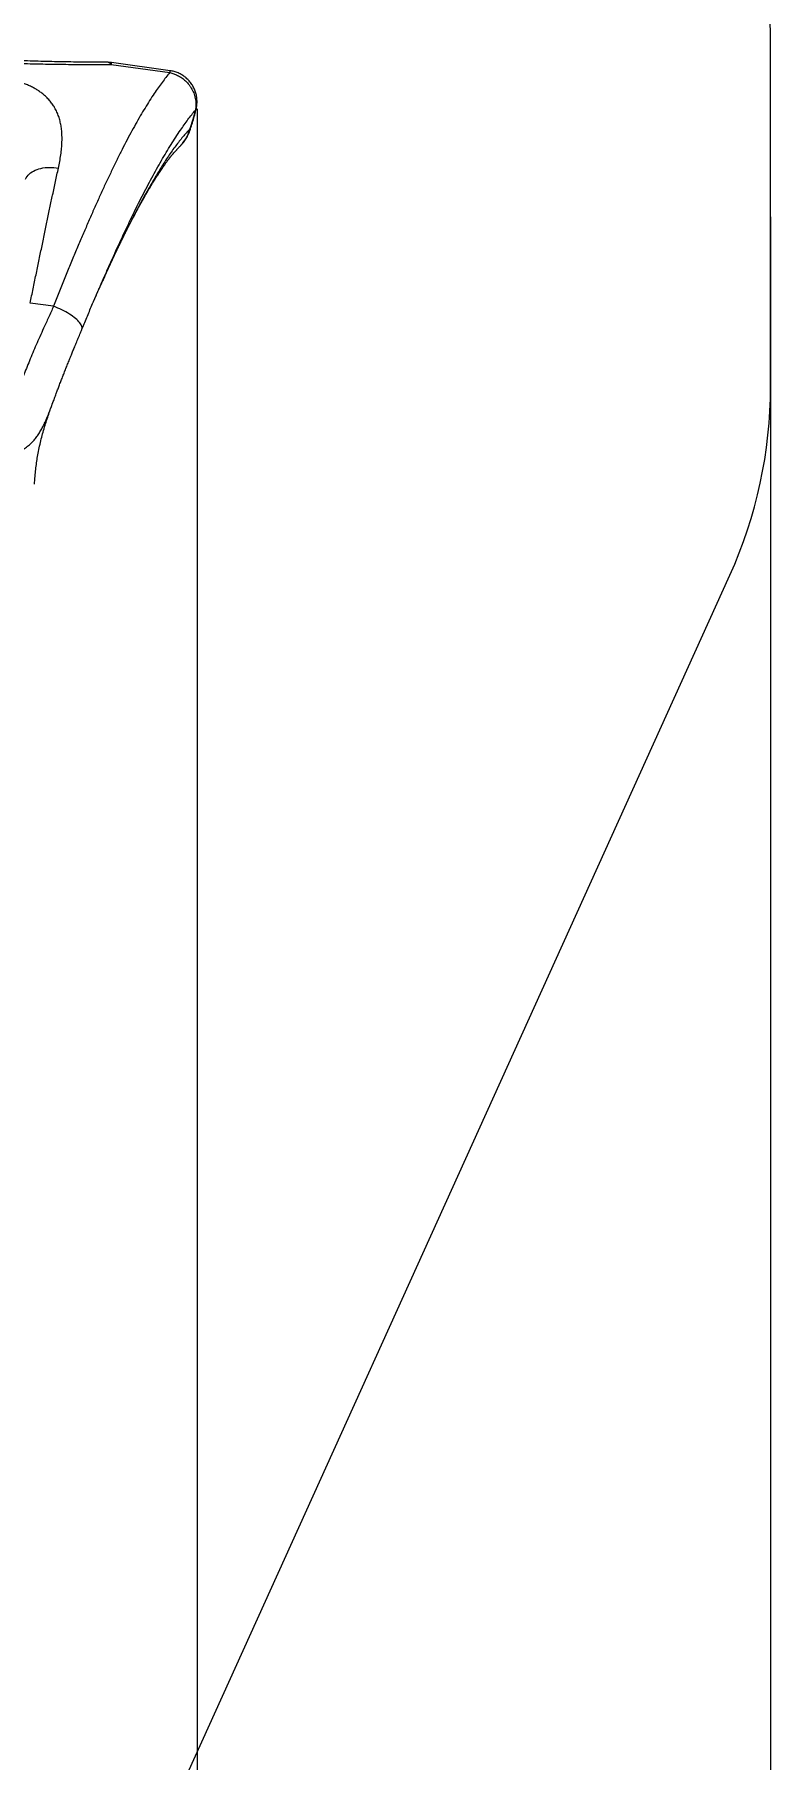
# Model space of a CAD drawing. Header units: millimetres. Extents: x -5238 to 5144, y -3542 to 5092.
# Drawn here: x 3534 to 5144, y -654 to 3119 of the extents above; entities that cross this region are included whole.
import ezdxf

# ---------------------------------------------------------------- set-up
doc = ezdxf.new("R2010")
doc.units = ezdxf.units.MM
for name, color, linetype in [('DIKOM_ЗОНА', 80, 'Continuous'), ('DIKOM_ОБЪЕКТ', 7, 'Continuous'), ('DIKOM_РАЗМЕР_ЗОНА', 7, 'Continuous'), ('DIKOM_РАЗМЕР_ОБЪЕКТА', 7, 'Continuous')]:
    doc.layers.add(name, color=color, linetype=linetype)
doc.styles.add('style1', font='arial.ttf', dxfattribs={"width": 0.8})
doc.dimstyles.new('1-50', dxfattribs={"dimtxt": 300, "dimasz": 200, "dimexe": 100, "dimexo": 0, "dimgap": 100, "dimtad": 1, "dimtxsty": 'style1', "dimcen": 200, "dimclrd": 7, "dimclre": 7, "dimclrt": 7, "dimadec": 1, "dimazin": 2, "dimtfac": 1, "dimtmove": 0, "dimatfit": 2, "dimfxl": 0, "dimlwd": 25, "dimlwe": 18, "dimarcsym": 0})

# ---------------------------------------------------------------- blocks, each defined once
blk = doc.blocks.new('*D2')
at = {"layer": 'Defpoints', "color": 0, "transparency": 16777216}
for p in [(5144.2, 2720), (-4054.2, -903.3), (5144.2, -3441.9)]:
    blk.add_point(p, dxfattribs=at)
at = {"layer": 'DIKOM_РАЗМЕР_ЗОНА', "color": 7, "lineweight": 18, "transparency": 16777216}
for p, q in [((5144.2, 2720), (5144.2, -3541.9)), ((-4054.2, -903.3), (-4054.2, -3541.9))]:
    blk.add_line(p, q, dxfattribs=at)
at = {"layer": 'DIKOM_РАЗМЕР_ЗОНА', "color": 7, "lineweight": 25, "transparency": 16777216}
blk.add_line((-3854.2, -3441.9), (4944.2, -3441.9), dxfattribs=at)
at = {"layer": 'DIKOM_РАЗМЕР_ЗОНА', "color": 7, "transparency": 16777216}
for points in [[(-3854.2, -3408.5), (-3854.2, -3475.2), (-4054.2, -3441.9)], [(4944.2, -3408.5), (4944.2, -3475.2), (5144.2, -3441.9)]]:
    blk.add_solid(points, dxfattribs=at)
at = {"layer": 'DIKOM_РАЗМЕР_ЗОНА', "color": 7, "transparency": 16777216, "insert": (545, -3188.7), "char_height": 300, "attachment_point": 5, "style": 'style1'}
blk.add_mtext('9200', dxfattribs=at)
blk = doc.blocks.new('*D3')
at = {"layer": 'Defpoints', "color": 0, "transparency": 16777216}
for p in [(3889.9, 2956), (-2405.7, -161.1), (3889.9, -2949.3)]:
    blk.add_point(p, dxfattribs=at)
at = {"layer": 'DIKOM_РАЗМЕР_ОБЪЕКТА', "color": 7, "lineweight": 18, "transparency": 16777216}
for p, q in [((3889.9, 2956), (3889.9, -3049.3)), ((-2405.7, -161.1), (-2405.7, -3049.3))]:
    blk.add_line(p, q, dxfattribs=at)
at = {"layer": 'DIKOM_РАЗМЕР_ОБЪЕКТА', "color": 7, "lineweight": 25, "transparency": 16777216}
blk.add_line((-2205.7, -2949.3), (3689.9, -2949.3), dxfattribs=at)
at = {"layer": 'DIKOM_РАЗМЕР_ОБЪЕКТА', "color": 7, "transparency": 16777216}
for points in [[(-2205.7, -2915.9), (-2205.7, -2982.6), (-2405.7, -2949.3)], [(3689.9, -2915.9), (3689.9, -2982.6), (3889.9, -2949.3)]]:
    blk.add_solid(points, dxfattribs=at)
at = {"layer": 'DIKOM_РАЗМЕР_ОБЪЕКТА', "color": 7, "transparency": 16777216, "insert": (742.1, -2696), "char_height": 300, "attachment_point": 5, "style": 'style1'}
blk.add_mtext('6300', dxfattribs=at)

msp = doc.modelspace()

# ---------------------------------------------------------------- linework, layer by layer
at = {"layer": 'DIKOM_ЗОНА', "color": 3, "lineweight": 15}
msp.add_lwpolyline([(1144.848, 3041.437, -0.42157338), (894.926, 2785.172), (-2554.164, 2785.172, 0.41421356), (-4054.164, 1285.172), (-4054.164, -903.276, 0.41421356), (-2554.164, -2403.276), (2123.184, -2403.276, 0.29451588), (3489.665, -1521.927), (5055.207, 1936.053, 0.10668314), (5144.22, 2348.487), (5144.22, 3091.556, 1.01261041)], format="xyb", close=True, dxfattribs=at)
at = {"layer": 'DIKOM_ОБЪЕКТ', "color": 7, "linetype": 'Continuous', "lineweight": 15}
for p, q in [((3830.863, 3039.536), (3702.484, 3057.427)), ((3701.787, 3053.262), (3830.166, 3035.371)), ((3874.426, 2912.276), (3874.439, 2912.315)), ((3854.565, 2876.454), (3854.274, 2876.146)), ((3576.141, 2524.297), (3524.896, 2531.438)), ((3663.423, 2534.516), (3669.86, 2549.509)), ((3577.669, 2322.014), (3577.852, 2322.501))]:
    msp.add_line(p, q, dxfattribs=at)
at = {"layer": 'DIKOM_ОБЪЕКТ', "color": 7, "linetype": 'Continuous', "lineweight": 15, "flags": 128}
for points in [[(3695.745, 3057.905), (3695.954, 3057.9), (3697.16, 3057.662), (3698.354, 3057.074), (3699.529, 3056.139), (3700.676, 3054.866), (3701.787, 3053.262)], [(3886.251, 2953.348), (3880.673, 2932.748), (3874.439, 2912.315), (3874.439, 2912.315)], [(3514.572, 2802.541), (3516.187, 2805.503), (3518.134, 2808.338), (3520.401, 2811.03), (3522.978, 2813.566), (3525.85, 2815.932), (3529.004, 2818.118), (3532.423, 2820.11), (3536.089, 2821.901), (3539.984, 2823.478), (3544.087, 2824.836), (3548.378, 2825.967), (3552.834, 2826.865), (3557.433, 2827.525), (3562.151, 2827.945), (3566.964, 2828.121), (3571.846, 2828.054), (3576.774, 2827.743), (3581.721, 2827.189), (3586.662, 2826.397)], [(3637.926, 2473.969), (3638.17, 2474.656), (3638.48, 2476.286), (3638.464, 2478.038), (3638.12, 2479.905), (3637.451, 2481.875), (3636.46, 2483.94), (3635.153, 2486.089), (3633.534, 2488.311), (3631.614, 2490.596), (3629.4, 2492.931), (3626.905, 2495.305), (3624.141, 2497.706), (3621.122, 2500.122), (3617.863, 2502.542), (3614.38, 2504.952), (3610.69, 2507.34), (3606.813, 2509.696), (3602.768, 2512.006), (3598.574, 2514.26), (3594.253, 2516.446), (3589.827, 2518.553), (3585.318, 2520.57), (3580.748, 2522.488), (3576.141, 2524.297)]]:
    msp.add_lwpolyline(points, dxfattribs=at)
at = {"layer": 'DIKOM_ОБЪЕКТ', "color": 7, "linetype": 'Continuous', "lineweight": 15}
for centre, radius, start, end in [((3695.582, 3007.905), 50, 82.066572, 89.801467), ((3755.206, 3046.468), 53.849, 168.257473, 172.751941), ((3893.558, 3026.909), 63.954, 168.61267, 172.396744), ((3887.134, 2956.002), 2.797, 251.6007, 280.534483), ((3795.147, 2932.72), 81.831, 316.560851, 345.509953)]:
    msp.add_arc(centre, radius, start, end, dxfattribs=at)
for points, knots in [([(2597.184, 3207.195), (2608.631, 3203.899), (2631.525, 3197.309), (2666.187, 3187.556), (2701.127, 3177.933), (2736.367, 3168.486), (2771.897, 3159.248), (2807.709, 3150.253), (2843.799, 3141.54), (2880.158, 3133.137), (2916.723, 3125.083), (2953.481, 3117.406), (2990.419, 3110.134), (3027.522, 3103.284), (3064.762, 3096.869), (3102.598, 3090.829), (3141.016, 3085.203), (3179.999, 3080.008), (3219.031, 3075.317), (3259.926, 3070.93), (3302.668, 3066.936), (3347.221, 3063.397), (3391.7, 3060.451), (3436.051, 3058.068), (3480.511, 3056.203), (3525.053, 3054.833), (3569.654, 3053.903), (3614.005, 3053.368), (3658.094, 3053.149), (3687.225, 3053.224), (3701.787, 3053.262)], [0, 0, 0, 0, 0.03297282, 0.06594851, 0.09892091, 0.13202007, 0.16512293, 0.19822157, 0.2314413, 0.26467009, 0.29789811, 0.33111693, 0.36434192, 0.39757668, 0.43081123, 0.46403579, 0.49854554, 0.53306699, 0.56758848, 0.60209839, 0.64150128, 0.68092752, 0.72036304, 0.7597923, 0.79919755, 0.83934333, 0.87950827, 0.91968179, 0.95985075, 1, 1, 1, 1]), ([(3695.746, 3057.91), (3694.479, 3057.913), (3685.119, 3057.937), (3667.689, 3058.038), (3643.569, 3058.232), (3619.604, 3058.512), (3595.772, 3058.881), (3572.027, 3059.347), (3548.419, 3059.913), (3524.939, 3060.586), (3501.586, 3061.369), (3478.357, 3062.267), (3455.25, 3063.284), (3432.26, 3064.424), (3409.385, 3065.691), (3386.621, 3067.088), (3363.965, 3068.62), (3341.413, 3070.29), (3318.961, 3072.1), (3296.634, 3074.052), (3274.399, 3076.149), (3252.222, 3078.392), (3230.05, 3080.786), (3207.911, 3083.331), (3185.839, 3086.023), (3163.869, 3088.859), (3142.001, 3091.84), (3120.174, 3094.973), (3098.346, 3098.262), (3076.494, 3101.711), (3054.647, 3105.314), (3032.802, 3109.072), (3010.957, 3112.983), (2989.109, 3117.047), (2967.328, 3121.252), (2945.588, 3125.603), (2923.838, 3130.102), (2901.963, 3134.771), (2879.954, 3139.609), (2857.824, 3144.609), (2835.586, 3149.767), (2813.257, 3155.073), (2790.852, 3160.523), (2768.39, 3166.106), (2745.889, 3171.814), (2723.369, 3177.637), (2700.85, 3183.566), (2678.349, 3189.59), (2655.772, 3195.73), (2633.016, 3202.001), (2615.887, 3206.762), (2606.374, 3209.439), (2604.509, 3209.964)], [0, 0, 0, 0, 0.00353906, 0.02615609, 0.04846274, 0.07045563, 0.09239441, 0.11413193, 0.13568833, 0.15707056, 0.17828533, 0.19933977, 0.22024116, 0.24099701, 0.26161517, 0.28210331, 0.30246946, 0.32272139, 0.34286711, 0.36291635, 0.38279165, 0.40266889, 0.42255365, 0.44241248, 0.46221806, 0.48194566, 0.50157174, 0.52115244, 0.54083332, 0.56053644, 0.58026822, 0.60003478, 0.61984251, 0.63969761, 0.65960442, 0.67937291, 0.69927901, 0.71937935, 0.73966613, 0.76013112, 0.78076491, 0.80155678, 0.82249495, 0.84356677, 0.86475795, 0.88605384, 0.90743785, 0.92889301, 0.9504132, 0.9722987, 0.99456773, 1, 1, 1, 1]), ([(3586.662, 2826.397), (3587.691, 2831.295), (3589.75, 2841.101), (3592.103, 2855.566), (3593.798, 2869.855), (3594.688, 2883.921), (3594.685, 2897.742), (3593.758, 2910.312), (3592.054, 2921.679), (3589.722, 2931.903), (3586.534, 2941.919), (3582.408, 2951.68), (3577.51, 2960.688), (3571.915, 2968.952), (3565.734, 2976.5), (3558.632, 2983.718), (3551.167, 2990.04), (3543.53, 2995.503), (3535.95, 3000.189), (3527.803, 3004.529), (3519.175, 3008.454), (3510.095, 3011.926), (3500.646, 3014.929), (3490.888, 3017.506), (3484.2, 3018.803), (3480.863, 3019.451)], [0, 0, 0, 0, 0.05981008, 0.11975443, 0.17972855, 0.23965505, 0.29948969, 0.35922661, 0.40599422, 0.45289622, 0.49979786, 0.54661152, 0.5933052, 0.63325084, 0.67331935, 0.7133435, 0.75322869, 0.78430641, 0.81549199, 0.84665529, 0.87770262, 0.90821085, 0.93885743, 0.96949844, 1, 1, 1, 1]), ([(3830.166, 3035.371), (3827.403, 3031.982), (3821.878, 3025.203), (3813.469, 3014.114), (3804.977, 3002.354), (3795.919, 2989.171), (3786.301, 2974.453), (3776.109, 2958.063), (3765.824, 2940.766), (3755.45, 2922.592), (3744.885, 2903.381), (3734.125, 2883.113), (3723.173, 2861.784), (3712.132, 2839.616), (3701.013, 2816.651), (3689.928, 2793.148), (3678.882, 2769.146), (3667.875, 2744.695), (3656.804, 2719.594), (3645.672, 2693.889), (3634.377, 2667.356), (3622.903, 2639.999), (3611.254, 2611.828), (3599.562, 2583.128), (3587.85, 2553.987), (3580.043, 2534.191), (3576.141, 2524.297)], [0, 0, 0, 0, 0.03600713, 0.07201413, 0.10813724, 0.14426049, 0.18642159, 0.22861768, 0.27082551, 0.31302148, 0.35518254, 0.39856774, 0.44199098, 0.48542707, 0.52885041, 0.57223537, 0.61437225, 0.65654416, 0.69872779, 0.74089969, 0.78303671, 0.82640372, 0.86980924, 0.91322767, 0.95663294, 1, 1, 1, 1]), ([(3830.166, 3035.371), (3833.07, 3034.638), (3838.93, 3033.158), (3846.148, 3030.038), (3851.929, 3026.886), (3856.401, 3024.002), (3860.688, 3020.772), (3864.833, 3017.143), (3868.757, 3013.141), (3872.452, 3008.738), (3875.811, 3004.02), (3878.84, 2998.956), (3881.463, 2993.615), (3883.672, 2987.973), (3885.399, 2982.127), (3886.589, 2976.255), (3887.256, 2970.47), (3887.431, 2964.763), (3887.154, 2959.028), (3886.552, 2955.241), (3886.251, 2953.348)], [0, 0, 0, 0, 0.08174016, 0.16491375, 0.21240358, 0.2598913, 0.30853231, 0.35717191, 0.4084089, 0.45964575, 0.51233565, 0.56502429, 0.61959666, 0.67416708, 0.73047904, 0.78679288, 0.83933574, 0.891882, 0.94594009, 1, 1, 1, 1]), ([(3887.62, 2953.261), (3887.935, 2954.52), (3888.639, 2957.338), (3889.357, 2961.805), (3889.841, 2966.626), (3889.991, 2971.489), (3889.811, 2976.343), (3889.302, 2981.123), (3888.476, 2985.817), (3887.34, 2990.429), (3885.883, 2994.978), (3884.113, 2999.425), (3882.058, 3003.689), (3879.741, 3007.755), (3877.174, 3011.626), (3874.333, 3015.336), (3871.224, 3018.865), (3867.899, 3022.148), (3864.394, 3025.161), (3860.724, 3027.908), (3856.859, 3030.416), (3852.799, 3032.676), (3848.608, 3034.648), (3844.322, 3036.315), (3839.959, 3037.699), (3835.48, 3038.76), (3832.432, 3039.37), (3830.874, 3039.534), (3830.858, 3039.535)], [0, 0, 0, 0, 0.03332952, 0.0746016, 0.11610064, 0.15777182, 0.19949464, 0.24083724, 0.28118709, 0.32186536, 0.36278273, 0.40382656, 0.44473529, 0.48430893, 0.52396229, 0.56399128, 0.60428852, 0.64470987, 0.68394221, 0.72296565, 0.76240931, 0.80223088, 0.84227725, 0.88131894, 0.92032236, 0.95975349, 0.99959139, 1, 1, 1, 1]), ([(3669.86, 2549.509), (3670.187, 2550.271), (3674.212, 2559.651), (3681.905, 2577.261), (3693.019, 2602.513), (3704.172, 2627.472), (3715.378, 2652.155), (3726.526, 2676.276), (3737.611, 2699.796), (3748.544, 2722.495), (3759.326, 2744.367), (3769.957, 2765.418), (3780.523, 2785.803), (3791.013, 2805.485), (3801.528, 2824.63), (3812.053, 2843.15), (3822.584, 2860.997), (3833.031, 2878.031), (3843.398, 2894.26), (3853.029, 2908.708), (3861.939, 2921.558), (3870.125, 2932.868), (3878.244, 2943.568), (3883.582, 2950.088), (3886.251, 2953.348)], [0, 0, 0, 0, 0.00425841, 0.05245797, 0.10061814, 0.15017699, 0.19977906, 0.24939621, 0.29899909, 0.34855849, 0.39692394, 0.4453288, 0.49374746, 0.54215302, 0.59051924, 0.64025803, 0.69003543, 0.73983342, 0.78962555, 0.83937686, 0.87946442, 0.91955083, 0.95977586, 1, 1, 1, 1]), ([(3875.574, 2912.161), (3876.971, 2916.593), (3879.852, 2925.733), (3883.797, 2939.256), (3886.417, 2948.525), (3887.561, 2953.078), (3887.608, 2953.262)], [0, 0, 0, 0, 0.32546477, 0.67120236, 0.98665472, 1, 1, 1, 1]), ([(3874.375, 2912.245), (3871.797, 2909.411), (3866.646, 2903.748), (3858.879, 2894.848), (3851.071, 2885.438), (3843.207, 2875.347), (3835.277, 2864.359), (3827.293, 2852.623), (3819.268, 2840.436), (3810.515, 2826.685), (3801.024, 2811.238), (3790.787, 2793.941), (3780.508, 2775.946), (3770.19, 2757.263), (3759.436, 2737.18), (3748.238, 2715.647), (3736.596, 2692.615), (3724.923, 2668.903), (3713.228, 2644.561), (3701.516, 2619.607), (3690.246, 2595.153), (3682.848, 2578.758), (3679.387, 2571.087)], [0, 0, 0, 0, 0.04241492, 0.08476321, 0.12702682, 0.16921427, 0.21136816, 0.25351936, 0.29564368, 0.33772726, 0.3905594, 0.44329444, 0.49591687, 0.54841681, 0.60080987, 0.65918413, 0.71745391, 0.77560162, 0.83360825, 0.89146585, 0.94921914, 1, 1, 1, 1]), ([(3857.255, 2879.336), (3858.203, 2880.446), (3860.335, 2882.942), (3863.315, 2887.016), (3866.199, 2891.445), (3868.772, 2895.952), (3871.099, 2900.579), (3873.2, 2905.402), (3874.668, 2909.186), (3875.382, 2911.377), (3875.543, 2911.872)], [0, 0, 0, 0, 0.11660077, 0.26202516, 0.40262121, 0.53847407, 0.67615822, 0.81596421, 0.95841598, 1, 1, 1, 1]), ([(3874.426, 2912.276), (3874.414, 2912.273), (3874.399, 2912.27), (3874.379, 2912.249), (3874.375, 2912.245)], [0, 0, 0, 0, 0.77854218, 1, 1, 1, 1]), ([(3875.524, 2912.176), (3875.562, 2912.145), (3875.662, 2912.06), (3875.228, 2912.115), (3874.693, 2912.222), (3874.426, 2912.276)], [0, 0, 0, 0, 0.22613081, 0.61306517, 1, 1, 1, 1]), ([(3697.871, 2611.616), (3698.923, 2613.88), (3701.155, 2618.682), (3704.549, 2625.922), (3707.936, 2633.101), (3711.081, 2639.722), (3713.918, 2645.658), (3716.53, 2651.089), (3718.89, 2655.972), (3720.973, 2660.258), (3722.506, 2663.399), (3723.575, 2665.582), (3724.362, 2667.186), (3725.293, 2669.082), (3726.669, 2671.875), (3728.478, 2675.535), (3730.545, 2679.691), (3732.572, 2683.749), (3734.473, 2687.534), (3736.246, 2691.048), (3737.863, 2694.238), (3739.319, 2697.099), (3740.61, 2699.627), (3741.76, 2701.872), (3742.784, 2703.864), (3743.819, 2705.873), (3745.032, 2708.22), (3746.575, 2711.195), (3748.564, 2715.01), (3750.811, 2719.294), (3753.133, 2723.688), (3755.257, 2727.682), (3757.148, 2731.216), (3758.763, 2734.218), (3760.118, 2736.723), (3761.391, 2739.07), (3762.779, 2741.614), (3764.419, 2744.609), (3766.519, 2748.42), (3769.027, 2752.933), (3771.886, 2758.029), (3775.02, 2763.553), (3778.279, 2769.225), (3781.591, 2774.913), (3784.75, 2780.272), (3787.91, 2785.561), (3791.063, 2790.772), (3794.108, 2795.735), (3797.051, 2800.469), (3799.886, 2804.972), (3802.643, 2809.293), (3805.26, 2813.342), (3807.873, 2817.337), (3810.589, 2821.434), (3813.341, 2825.525), (3815.93, 2829.319), (3818.129, 2832.5), (3820.093, 2835.308), (3821.958, 2837.941), (3823.632, 2840.263), (3825.061, 2842.212), (3826.232, 2843.786), (3827.489, 2845.448), (3828.736, 2847.066), (3829.845, 2848.481), (3830.67, 2849.519), (3831.309, 2850.317), (3831.897, 2851.047), (3832.641, 2851.962), (3833.619, 2853.153), (3834.829, 2854.606), (3836.772, 2856.907), (3839.266, 2859.785), (3842.164, 2863.038), (3844.329, 2865.416), (3845.816, 2867.032), (3846.743, 2868.034), (3847.863, 2869.238), (3849.219, 2870.686), (3850.974, 2872.55), (3852.802, 2874.479), (3854.106, 2875.844), (3854.63, 2876.393)], [0, 0, 0, 0, 0.01813054, 0.03845318, 0.05822262, 0.07625573, 0.09255163, 0.10710834, 0.12134547, 0.13339779, 0.14326399, 0.14805459, 0.15209011, 0.15710028, 0.16449248, 0.17636448, 0.1890729, 0.20104758, 0.2122888, 0.2227972, 0.23256052, 0.24106416, 0.24873864, 0.25558494, 0.2616035, 0.26703411, 0.27409248, 0.28331616, 0.29470247, 0.30978255, 0.32373227, 0.33655341, 0.348173, 0.35799041, 0.36587658, 0.37279374, 0.38118898, 0.39118235, 0.40277184, 0.41964481, 0.43722444, 0.4554809, 0.4776496, 0.49778953, 0.51731332, 0.53691229, 0.55731306, 0.57705442, 0.59491103, 0.6136255, 0.63166638, 0.64837665, 0.66445452, 0.68258119, 0.70170045, 0.71884854, 0.73408463, 0.74588682, 0.75904276, 0.77366716, 0.7824453, 0.79125287, 0.8008321, 0.81215162, 0.82075821, 0.82733582, 0.83189997, 0.8360997, 0.84116586, 0.84910758, 0.85852878, 0.86875644, 0.8934707, 0.91571064, 0.9357672, 0.94137454, 0.94747496, 0.95503879, 0.96407414, 0.97458066, 0.98978218, 1, 1, 1, 1]), ([(3854.307, 2876.114), (3855.098, 2876.916), (3856.038, 2877.867), (3856.89, 2878.898), (3857.025, 2879.061)], [0, 0, 0, 0, 0.84167719, 1, 1, 1, 1]), ([(3524.896, 2531.438), (3527.053, 2541.823), (3531.368, 2562.599), (3537.732, 2593.21), (3544.003, 2623.366), (3550.203, 2653.197), (3556.319, 2682.665), (3562.354, 2711.718), (3568.272, 2740.101), (3573.219, 2763.67), (3577.25, 2782.725), (3580.408, 2797.535), (3583.546, 2812.124), (3585.624, 2821.639), (3586.662, 2826.397)], [0, 0, 0, 0, 0.09650516, 0.19307289, 0.28964075, 0.38614621, 0.4847318, 0.58338426, 0.68203664, 0.78062266, 0.83542067, 0.89021889, 0.94510978, 1, 1, 1, 1]), ([(3666.03, 2540.623), (3666.376, 2541.426), (3667.02, 2542.924), (3667.986, 2545.162), (3668.996, 2547.495), (3670.108, 2550.057), (3671.213, 2552.596), (3672.247, 2554.962), (3673.272, 2557.3), (3675.17, 2561.617), (3677.01, 2565.769), (3678.612, 2569.363), (3679.171, 2570.614), (3679.374, 2571.067), (3679.384, 2571.097), (3679.39, 2571.113)], [0, 0, 0, 0, 0.07117046, 0.13280985, 0.19983209, 0.28120259, 0.36550109, 0.43207386, 0.49846615, 0.58200049, 0.83477007, 0.89634079, 0.92745498, 0.9626603, 1, 1, 1, 1]), ([(3678.092, 2568.23), (3679.108, 2570.49), (3681.268, 2575.298), (3684.759, 2583.02), (3687.555, 2589.184), (3689.197, 2592.768), (3689.524, 2593.482)], [0, 0, 0, 0, 0.27071819, 0.57583486, 0.91549369, 1, 1, 1, 1]), ([(3637.943, 2473.929), (3638.589, 2475.492), (3641.186, 2481.776), (3645.695, 2492.629), (3651.469, 2506.429), (3657.226, 2520.022), (3661.22, 2529.418), (3663.298, 2534.257), (3663.464, 2534.642)], [0, 0, 0, 0, 0.07569675, 0.30442591, 0.53085154, 0.75526963, 0.98052931, 1, 1, 1, 1]), ([(3576.141, 2524.297), (3574.273, 2520.217), (3570.537, 2512.058), (3565.081, 2499.954), (3559.653, 2487.996), (3553.208, 2473.893), (3545.904, 2457.78), (3537.96, 2439.856), (3530.401, 2422.28), (3523.3, 2405.124), (3516.541, 2388.508), (3510.179, 2372.914), (3504.084, 2358.398), (3498.073, 2344.987), (3492.368, 2333.478), (3486.884, 2323.702), (3481.617, 2315.449), (3476.001, 2307.863), (3469.793, 2300.779), (3462.867, 2294.305), (3455.128, 2288.517), (3446.627, 2283.54), (3437.289, 2279.42), (3427.101, 2276.151), (3416.146, 2273.735), (3404.425, 2272.147), (3391.981, 2271.321), (3378.755, 2271.195), (3364.747, 2271.739), (3350.039, 2272.856), (3339.767, 2274.034), (3334.632, 2274.623)], [0, 0, 0, 0, 0.02535148, 0.05070327, 0.07615718, 0.10161071, 0.14206248, 0.1825417, 0.22299052, 0.26451991, 0.30608115, 0.3476126, 0.3872113, 0.42683575, 0.46643146, 0.49692311, 0.52744668, 0.55796451, 0.58844796, 0.62154901, 0.65467653, 0.68777377, 0.72196283, 0.75618523, 0.79037533, 0.82479371, 0.85924414, 0.89366747, 0.92910068, 0.96456151, 1, 1, 1, 1]), ([(3574.605, 2313.695), (3575.753, 2316.813), (3578.158, 2323.344), (3581.62, 2332.736), (3585.062, 2341.928), (3588.376, 2350.674), (3591.855, 2359.746), (3595.443, 2368.999), (3599.141, 2378.429), (3602.946, 2388.038), (3606.859, 2397.823), (3610.881, 2407.787), (3614.794, 2417.403), (3618.633, 2426.755), (3622.574, 2436.352), (3626.823, 2446.692), (3631.356, 2457.698), (3635.099, 2466.777), (3637.352, 2472.218), (3638.055, 2473.917)], [0, 0, 0, 0, 0.06613606, 0.13851448, 0.19486251, 0.25432165, 0.31389451, 0.37361366, 0.43351127, 0.49362002, 0.55397343, 0.61460466, 0.67554602, 0.7274489, 0.78126748, 0.84448764, 0.90780938, 0.97120589, 1, 1, 1, 1]), ([(3371.827, 2198.095), (3377.714, 2197.417), (3389.492, 2196.06), (3406.216, 2194.77), (3422.346, 2194.092), (3437.747, 2194.158), (3452.389, 2195.018), (3465.925, 2196.695), (3478.367, 2199.197), (3489.765, 2202.5), (3500.393, 2206.7), (3510.221, 2211.851), (3519.28, 2217.99), (3527.084, 2224.704), (3533.817, 2231.822), (3539.671, 2239.183), (3545.129, 2247.249), (3550.301, 2256.111), (3555.25, 2265.834), (3560.069, 2276.463), (3564.804, 2287.866), (3569.605, 2300.301), (3572.88, 2308.919), (3574.598, 2313.691), (3574.6, 2313.697)], [0, 0, 0, 0, 0.05060114, 0.10123421, 0.15183276, 0.20372078, 0.25564669, 0.30753302, 0.35727579, 0.40705298, 0.45679683, 0.50778063, 0.55880014, 0.60978728, 0.65231516, 0.69487797, 0.73744134, 0.77996932, 0.82366833, 0.86741097, 0.9111484, 0.95484089, 0.99994358, 1, 1, 1, 1]), ([(3534.425, 2135.32), (3534.603, 2138.468), (3535.069, 2146.739), (3536.238, 2159.948), (3537.895, 2174.737), (3539.914, 2188.971), (3542.415, 2203.623), (3545.472, 2218.716), (3549.136, 2234.242), (3553.171, 2249.334), (3557.513, 2263.982), (3562.045, 2278.148), (3566.663, 2291.744), (3570.415, 2302.394), (3572.655, 2308.469), (3573.313, 2310.254)], [0, 0, 0, 0, 0.05214293, 0.13701234, 0.21829103, 0.29677245, 0.37312555, 0.46268862, 0.55064733, 0.63743794, 0.72317121, 0.80723632, 0.88885432, 0.96734599, 1, 1, 1, 1])]:
    msp.add_open_spline(points, degree=3, knots=knots, dxfattribs=at)

# ---------------------------------------------------------------- dimensions: what is measured, and where the dimension line sits
at = {"layer": 'DIKOM_РАЗМЕР_ЗОНА'}
dim = msp.add_linear_dim(base=(5144.22, -3441.876), p1=(-4054.164, -903.276), p2=(5144.22, 2720.022), text='9200', dimstyle='1-50', dxfattribs=at)
dim.commit()
dim.dimension.update_dxf_attribs({"geometry": '*D2', "text_midpoint": (545.028, -3441.876), "dimtype": 160})
at = {"layer": 'DIKOM_РАЗМЕР_ОБЪЕКТА'}
dim = msp.add_linear_dim(base=(3889.931, -2949.281), p1=(-2405.679, -161.052), p2=(3889.931, 2956.002), text='6300', dimstyle='1-50', dxfattribs=at)
dim.commit()
dim.dimension.update_dxf_attribs({"geometry": '*D3', "text_midpoint": (742.126, -2949.281), "dimtype": 160})

doc.saveas('drawing.dxf')
